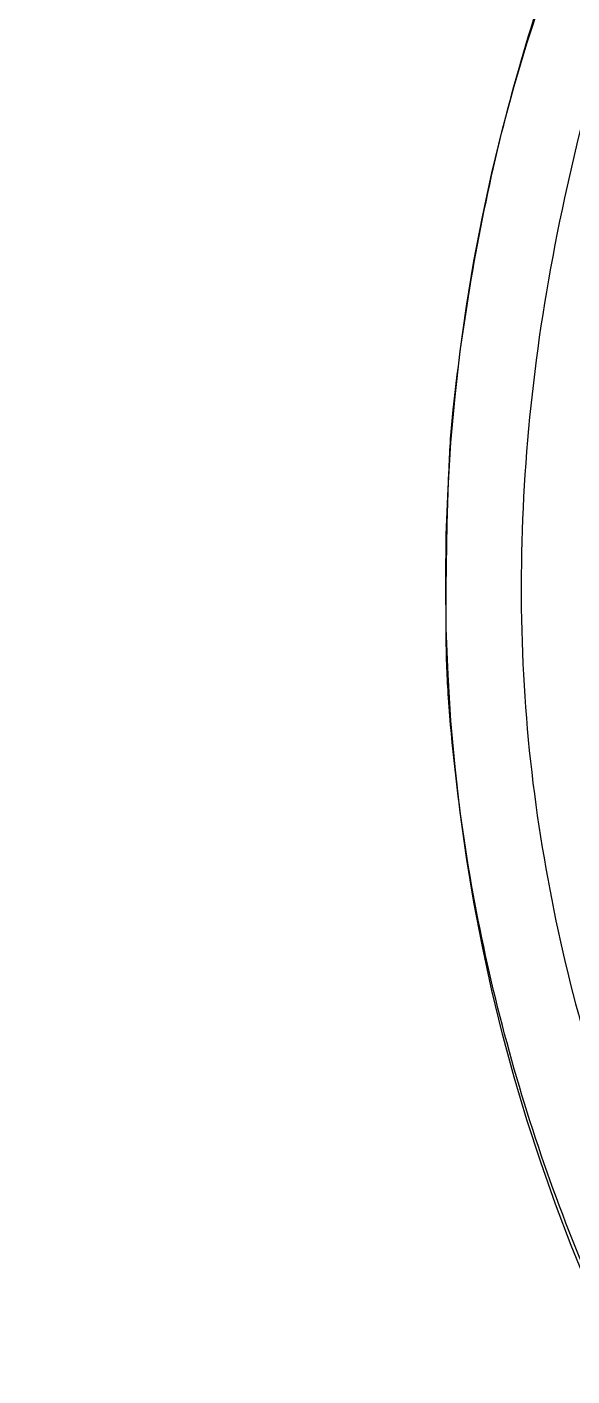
# Model space of a CAD drawing. Header units: millimetres. Extents: x 7 to 202, y 10 to 284.
# Drawn here: x 52.87 to 58.9, y 67.22 to 82.13 of the extents above; entities that cross this region are included whole.
import ezdxf

# ---------------------------------------------------------------- set-up
doc = ezdxf.new("R2010")
doc.units = ezdxf.units.MM
doc.layers.add('CUT', color=1, linetype='Continuous')
doc.layers.add('ENGRAVE', color=7, linetype='Continuous')

msp = doc.modelspace()

# ---------------------------------------------------------------- linework, layer by layer
at = {"layer": 'CUT'}
msp.add_circle((77.5, 76), 20, dxfattribs=at)
at = {"layer": 'ENGRAVE', "extrusion": (0, 0, -1)}
for points in [[(-32.411, 127.361, -0.000002), (-32.398, 124.768, -0.000205)], [(-77.201, 105.963, 0.000018), (-68.269, 105.993, 0.000035), (-59.395, 106.023, 0.092839)], [(-71.757, 56.849, 0.05031), (-68.25, 58.267, 0.050036), (-65.081, 60.365, 0.045234), (-62.273, 63.117, 0.039894), (-60.412, 65.694, 0.039431), (-58.977, 68.543, 0.039455), (-58.007, 71.58, 0.040054), (-57.532, 74.717, 0.015781), (-57.506, 75.382, 0.005868), (-57.511, 76.317, 0.00584), (-57.537, 77.249, 0.016497), (-57.584, 77.899, 0.033804), (-58.119, 80.955, 0.038207), (-59.049, 83.783, 0.038966), (-60.377, 86.389, 0.038007), (-62.104, 88.78, 0.042124), (-64.649, 91.324, 0.044845), (-67.535, 93.346, 0.045322), (-70.705, 94.804, 0.044887)], [(-70.988, 94.108, -0.032455), (-68.886, 93.201, -0.031304), (-66.893, 92.021, -0.041615), (-64.174, 89.821, -0.044448), (-61.923, 87.246, -0.045413), (-60.203, 84.368, -0.047506), (-59.061, 81.269, -0.022557), (-58.614, 79.203, -0.025379), (-58.376, 77.184, -0.026237), (-58.349, 75.214, -0.028035), (-58.531, 73.297, -0.050307), (-59.467, 69.648, -0.047999), (-61.123, 66.198, -0.047612), (-63.421, 63.102, -0.04781), (-66.261, 60.501, -0.054787), (-69.624, 58.502, -0.053836), (-73.36, 57.266, -0.052978)], [(-70.716, 65.399), (-70.173, 65.409, 0.005982), (-69.956, 65.416, 0.007344), (-69.754, 65.427, 0.006218), (-69.585, 65.441, 0.051636), (-69.51, 65.457, 0.089471), (-69.39, 65.519, 0.010691), (-69.158, 65.707, 0.006627), (-68.924, 65.91, 0.213648), (-68.894, 65.977, 0.414036), (-68.922, 66.005, 0.000023), (-72.955, 66.007, 0.000044), (-76.966, 66.009, 0.142368)]]:
    msp.add_lwpolyline(points, format="xyb", dxfattribs=at)

doc.saveas('drawing.dxf')
